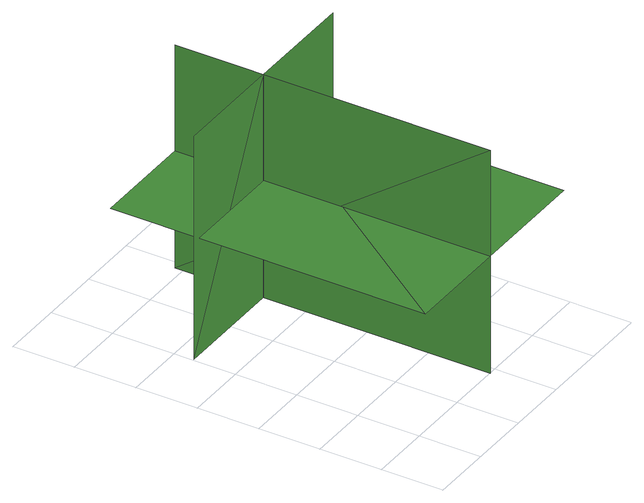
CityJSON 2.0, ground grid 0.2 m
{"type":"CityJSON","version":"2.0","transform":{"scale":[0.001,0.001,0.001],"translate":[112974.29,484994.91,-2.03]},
"CityObjects":{
"tree1":{"type":"SolitaryVegetationObject","geometry":[{"type":"MultiSurface","lod":"1","boundaries":[[[0,1,2]],[[0,2,3]],[[4,5,6]],[[4,6,7]],[[8,9,10]],[[8,10,11]],[[8,11,12]],[[8,12,13]]]}]}
},
"vertices":[
[32,0,396],[769,0,396],[769,1026,396],[32,1026,396],[377,0,746],[377,0,8],[377,1026,8],[377,1026,746],[377,738,746],[746,738,746],[746,738,8],[377,738,8],[8,738,8],[8,738,746]
]}
